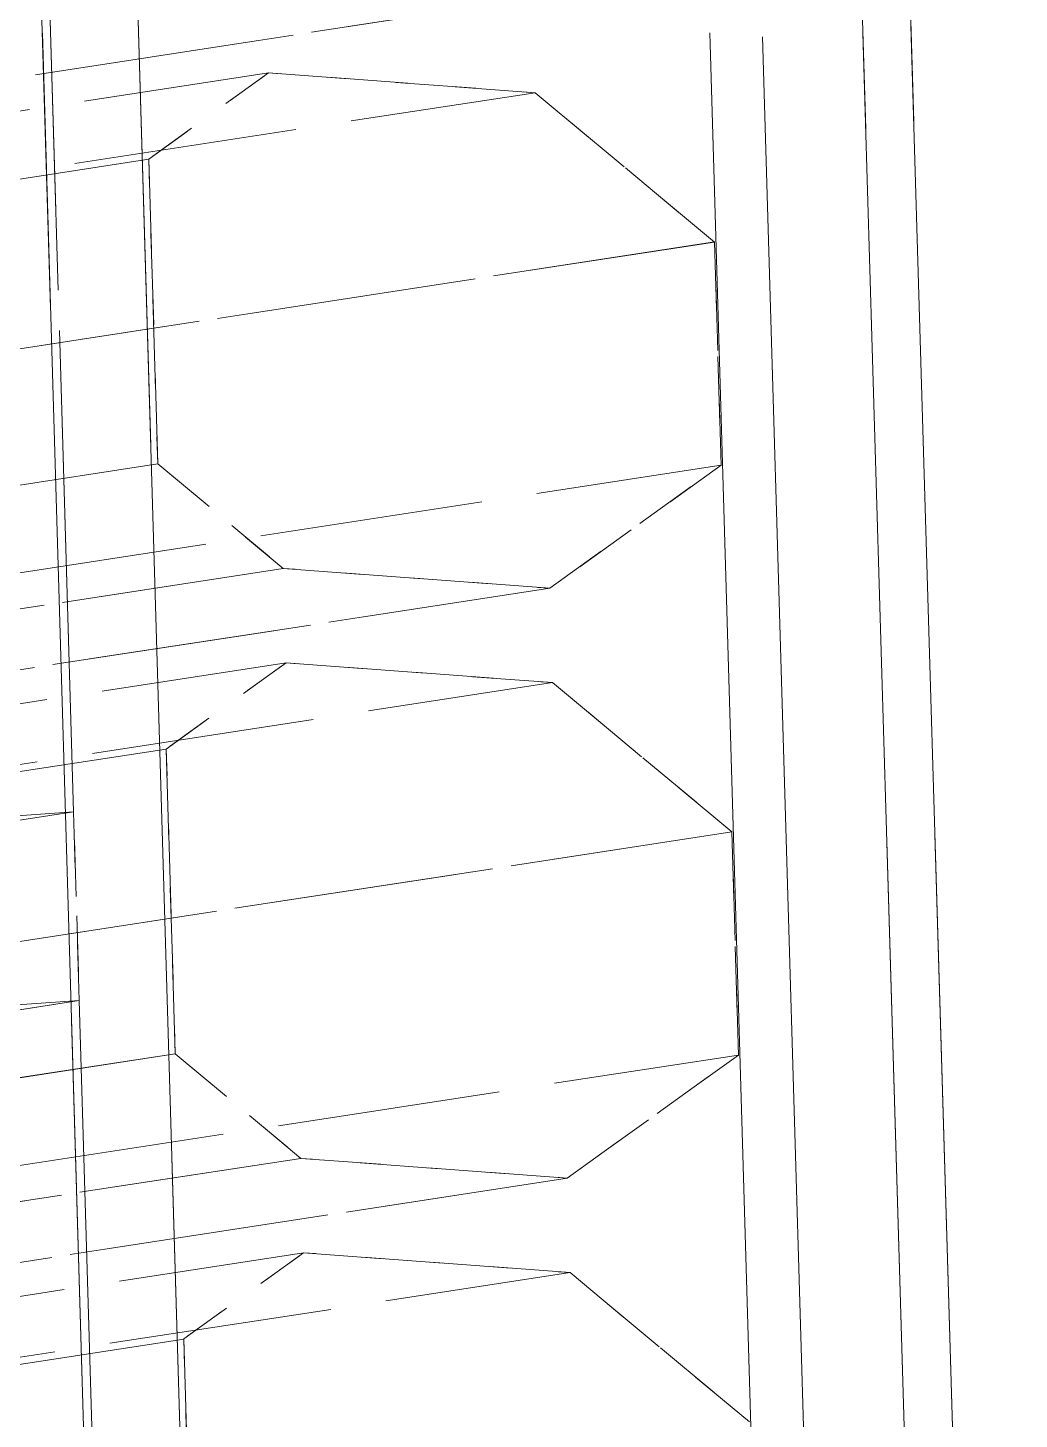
# Model space of a CAD drawing. Extents: x 23 to 417, y 3 to 294.
# Drawn here: x 331.509 to 333.596, y 143.814 to 146.741 of the extents above; entities that cross this region are included whole.
import ezdxf

# ---------------------------------------------------------------- set-up
doc = ezdxf.new("R2010")
doc.units = 0
doc.linetypes.add('DASHED', pattern=[15, 12, -3])
doc.layers.get('0').update_dxf_attribs({"lineweight": 13})

# ---------------------------------------------------------------- blocks, each defined once
blk = doc.blocks.new('BLOCK3535')
at = {"color": 7, "linetype": 'DASHED', "lineweight": 13}
for p, q in [((-41.5051, 44.3092), (-40.5507, 12.0729)), ((-40.5507, 12.0729), (-41.5051, 44.3092)), ((-37.3375, 13.4347), (-38.2372, 43.8237)), ((-38.2372, 43.8237), (-37.3375, 13.4347)), ((-41.8949, 43.7932), (-40.9729, 12.6494)), ((-40.9729, 12.6494), (-41.8949, 43.7932)), ((-39.0845, 43.7946), (-38.1848, 13.4056)), ((-39.0845, 43.7946), (-38.1848, 13.4056)), ((-38.863, 43.7781), (-37.9633, 13.3891)), ((-38.863, 43.7781), (-37.9633, 13.3891)), ((-37.5397, 13.4037), (-38.4394, 43.7927)), ((-38.4394, 43.7927), (-37.5397, 13.4037))]:
    blk.add_line(p, q, dxfattribs=at)
at = {"color": 7, "linetype": 'DASHED', "lineweight": 13, "ltscale": 0.168902}
for p, q in [((-41.5192, 32.2762), (-41.3193, 25.5231)), ((-41.3193, 25.5231), (-41.5192, 32.2762))]:
    blk.add_line(p, q, dxfattribs=at)
at = {"color": 7, "linetype": 'DASHED', "lineweight": 13, "ltscale": 0.078413}
for p, q in [((-39.3877, 28.9466), (-42.4879, 28.4703)), ((-42.4879, 28.4703), (-39.3877, 28.9466)), ((-43.5982, 28.1566), (-40.498, 28.6329)), ((-43.5982, 28.1566), (-40.498, 28.6329)), ((-42.4761, 28.0731), (-39.376, 28.5493)), ((-42.4761, 28.0731), (-39.376, 28.5493)), ((-44.103, 27.7933), (-41.0029, 28.2695)), ((-44.103, 27.7933), (-41.0029, 28.2695)), ((-41.7209, 27.445), (-38.6208, 27.9212)), ((-44.0651, 26.5114), (-40.9649, 26.9877)), ((-41.6932, 26.5059), (-38.5931, 26.9822)), ((-41.6932, 26.5059), (-38.5931, 26.9822)), ((-40.4363, 26.5474), (-43.5364, 26.0711)), ((-43.5364, 26.0711), (-40.4363, 26.5474)), ((-39.3142, 26.4638), (-42.4144, 25.9876)), ((-42.4144, 25.9876), (-39.3142, 26.4638)), ((-43.5247, 25.6739), (-40.4245, 26.1501)), ((-43.5247, 25.6739), (-40.4245, 26.1501)), ((-42.4026, 25.5903), (-39.3025, 26.0666)), ((-42.4026, 25.5903), (-39.3025, 26.0666)), ((-44.0295, 25.3105), (-40.9294, 25.7868)), ((-44.0295, 25.3105), (-40.9294, 25.7868)), ((-41.6474, 24.9622), (-38.5473, 25.4385)), ((-43.9916, 24.0287), (-40.8914, 24.5049)), ((-41.6197, 24.0231), (-38.5196, 24.4994)), ((-41.6197, 24.0231), (-38.5196, 24.4994)), ((-40.3628, 24.0646), (-43.4629, 23.5883)), ((-43.4629, 23.5883), (-40.3628, 24.0646)), ((-39.2407, 23.9811), (-42.3409, 23.5048)), ((-42.3409, 23.5048), (-39.2407, 23.9811)), ((-43.4512, 23.1911), (-40.351, 23.6674)), ((-43.4512, 23.1911), (-40.351, 23.6674)), ((-42.3291, 23.1075), (-39.229, 23.5838)), ((-42.3291, 23.1075), (-39.229, 23.5838)), ((-43.956, 22.8277), (-40.8559, 23.304)), ((-43.956, 22.8277), (-40.8559, 23.304))]:
    blk.add_line(p, q, dxfattribs=at)
at = {"color": 7, "linetype": 'DASHED', "lineweight": 13, "ltscale": 0.015543}
for p, q in [((-41.0029, 28.27), (-40.498, 28.6329)), ((-40.498, 28.6329), (-41.0029, 28.27)), ((-40.9294, 25.7873), (-40.4245, 26.1501)), ((-40.4245, 26.1501), (-40.9294, 25.7873)), ((-40.8559, 23.3045), (-40.351, 23.6674)), ((-40.351, 23.6674), (-40.8559, 23.3045))]:
    blk.add_line(p, q, dxfattribs=at)
at = {"color": 7, "linetype": 'DASHED', "lineweight": 13, "ltscale": 0.028129}
for p, q in [((-40.498, 28.6329), (-39.376, 28.5493)), ((-39.376, 28.5493), (-40.498, 28.6329)), ((-39.3142, 26.4638), (-40.4363, 26.5474)), ((-40.4363, 26.5474), (-39.3142, 26.4638)), ((-40.4245, 26.1501), (-39.3025, 26.0666)), ((-39.3025, 26.0666), (-40.4245, 26.1501)), ((-39.2407, 23.9811), (-40.3628, 24.0646)), ((-40.3628, 24.0646), (-39.2407, 23.9811)), ((-40.351, 23.6674), (-39.229, 23.5838)), ((-39.229, 23.5838), (-40.351, 23.6674))]:
    blk.add_line(p, q, dxfattribs=at)
at = {"color": 7, "linetype": 'DASHED', "lineweight": 13, "ltscale": 0.02456}
for p, q in [((-39.376, 28.5493), (-38.6208, 27.921)), ((-38.6208, 27.921), (-39.376, 28.5493)), ((-39.3025, 26.0666), (-38.5473, 25.4382)), ((-38.5473, 25.4382), (-39.3025, 26.0666)), ((-39.229, 23.5838), (-38.4738, 22.9555)), ((-38.4738, 22.9555), (-39.229, 23.5838))]:
    blk.add_line(p, q, dxfattribs=at)
at = {"color": 7, "linetype": 'DASHED', "lineweight": 13, "ltscale": 0.032084}
for p, q in [((-40.9649, 26.9872), (-41.0029, 28.27)), ((-41.0029, 28.27), (-40.9649, 26.9872)), ((-40.8914, 24.5045), (-40.9294, 25.7873)), ((-40.9294, 25.7873), (-40.8914, 24.5045)), ((-40.8179, 22.0217), (-40.8559, 23.3045)), ((-40.8559, 23.3045), (-40.8179, 22.0217))]:
    blk.add_line(p, q, dxfattribs=at)
at = {"color": 7, "linetype": 'DASHED', "lineweight": 13, "ltscale": 0.078412}
for p, q in [((-38.6208, 27.921), (-41.7209, 27.445)), ((-38.5473, 25.4382), (-41.6474, 24.9622))]:
    blk.add_line(p, q, dxfattribs=at)
at = {"color": 7, "linetype": 'DASHED', "lineweight": 13, "ltscale": 0.02348}
for p, q in [((-38.6208, 27.921), (-38.593, 26.9822)), ((-38.593, 26.9822), (-38.6208, 27.921)), ((-38.5473, 25.4382), (-38.5195, 24.4995)), ((-38.5195, 24.4995), (-38.5473, 25.4382))]:
    blk.add_line(p, q, dxfattribs=at)
at = {"color": 7, "linetype": 'DASHED', "lineweight": 13, "ltscale": 0.078411}
for p, q in [((-40.9649, 26.9872), (-44.0651, 26.5114)), ((-40.8914, 24.5045), (-43.9916, 24.0287))]:
    blk.add_line(p, q, dxfattribs=at)
at = {"color": 7, "linetype": 'DASHED', "lineweight": 13, "ltscale": 0.017192}
for p, q in [((-40.4363, 26.5474), (-40.9649, 26.9872)), ((-40.9649, 26.9872), (-40.4363, 26.5474)), ((-40.3628, 24.0646), (-40.8914, 24.5045)), ((-40.8914, 24.5045), (-40.3628, 24.0646))]:
    blk.add_line(p, q, dxfattribs=at)
at = {"color": 7, "linetype": 'DASHED', "lineweight": 13, "ltscale": 0.022205}
for p, q in [((-38.593, 26.9822), (-39.3142, 26.4638)), ((-39.3142, 26.4638), (-38.593, 26.9822)), ((-38.5195, 24.4995), (-39.2407, 23.9811)), ((-39.2407, 23.9811), (-38.5195, 24.4995))]:
    blk.add_line(p, q, dxfattribs=at)
at = {"color": 7, "linetype": 'DASHED', "lineweight": 13, "ltscale": 0.16194}
for p, q in [((-47.7218, 24.5395), (-41.3193, 25.5231)), ((-47.7218, 24.5395), (-41.3193, 25.5231)), ((-41.2958, 24.7286), (-47.6983, 23.745)), ((-47.6983, 23.745), (-41.2958, 24.7286))]:
    blk.add_line(p, q, dxfattribs=at)
at = {"color": 7, "linetype": 'DASHED', "lineweight": 13, "ltscale": 0.086143}
for p, q in [((-41.3193, 25.5231), (-44.7565, 25.2813)), ((-44.7565, 25.2813), (-41.3193, 25.5231)), ((-41.2958, 24.7286), (-44.733, 24.4868)), ((-41.2958, 24.7286), (-44.733, 24.4868))]:
    blk.add_line(p, q, dxfattribs=at)
at = {"color": 7, "linetype": 'DASHED', "lineweight": 13, "ltscale": 0.019871}
for p, q in [((-41.3193, 25.5231), (-41.2958, 24.7286)), ((-41.2958, 24.7286), (-41.3193, 25.5231))]:
    blk.add_line(p, q, dxfattribs=at)
at = {"color": 7, "linetype": 'DASHED', "lineweight": 13, "ltscale": 0.299304}
for p, q in [((-41.2958, 24.7286), (-40.9415, 12.7617)), ((-40.9415, 12.7617), (-41.2958, 24.7286))]:
    blk.add_line(p, q, dxfattribs=at)

msp = doc.modelspace()

# ---------------------------------------------------------------- block references
at = {"lineweight": 0, "xscale": 0.5, "yscale": 0.5, "zscale": 0.5}
msp.add_blockref('BLOCK3535', (352.2652, 132.3303), dxfattribs=at)

doc.saveas('drawing.dxf')
